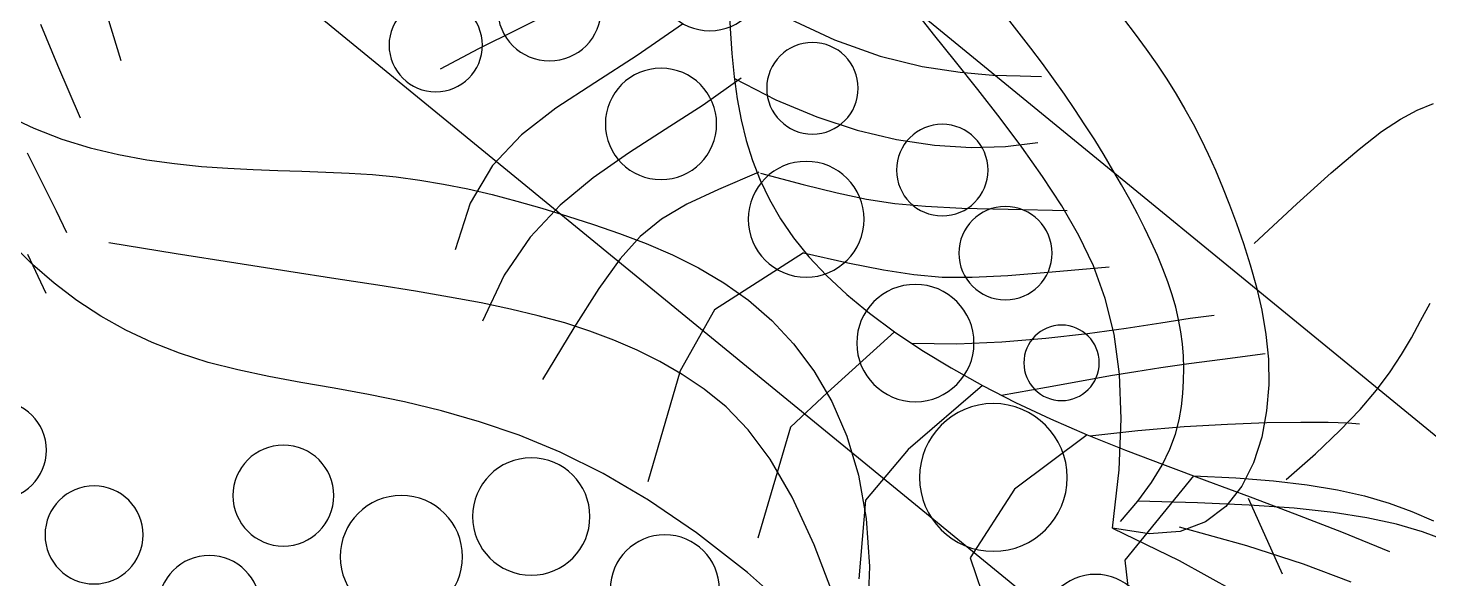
# Model space of a CAD drawing. Header units: millimetres. Extents: x -1030105 to 906887, y -616134 to 1220667.
# Drawn here: x -76207 to -75108, y 531583 to 532015 of the extents above; entities that cross this region are included whole.
import ezdxf

# ---------------------------------------------------------------- set-up
doc = ezdxf.new("R2010")
doc.units = ezdxf.units.MM
doc.header["$MEASUREMENT"] = 0
doc.linetypes.add('DASH', pattern=[0.35, 0.25, -0.1])
doc.layers.add('A-Furniture', color=143, linetype='Continuous')
doc.layers.add('A-Tree', color=98, linetype='Continuous')

# ---------------------------------------------------------------- blocks, each defined once
blk = doc.blocks.new('FUR')
at = {"layer": 'A-Furniture'}
for points in [[(-33916, 30608), (-33944.5, 30609.5), (-37418.5, 29102), (-37726.5, 27054), (-37216.5, 25233), (-37626.5, 21209), (-38739.5, 18856.5), (-41860, 14803.1), (-43043.2, 12422.3), (-43017.5, 9941.5), (-40833.5, 8087), (-38107, 9497.5), (-38274.5, 11476.5), (-38397.8, 13212.3), (-37305, 13750.5), (-34500, 13496.5), (-32540.5, 14865.5), (-32374, 19056), (-32479, 20125.5), (-32318, 21223.5), (-30829.5, 21995.5), (-30222, 22657.5), (-30469, 23962.5), (-31626.5, 24580.5), (-32324.5, 25527.5), (-32040.5, 28029), (-32099.5, 29098.5), (-33295, 30496), (-33916, 30608)], [(-29660.9, 8668.4), (-30240.5, 7440.5), (-31632.5, 6036), (-34068.5, 7621), (-33355.5, 10423), (-32253.5, 12656), (-31698.5, 16985.4)]]:
    blk.add_spline(points, degree=3, dxfattribs=at)
at = {"layer": 'A-Furniture', "color": 8, "linetype": 'DASH', "ltscale": 50}
blk.add_spline([(-36646, 29577.5), (-37284.5, 28277.5), (-36676, 26342), (-36463, 23656.5), (-37614.5, 20053), (-40425.5, 16182), (-42274, 13633.5), (-42830.5, 10964), (-42047, 9112), (-39697.5, 8972), (-38258, 10282.5), (-39334, 12606), (-37866.5, 13929), (-35698, 13970.5), (-34500.5, 13942.5), (-32416, 18555.5), (-32464, 21915.5), (-30663, 22279), (-30458.5, 23387), (-31963.5, 24634), (-33009, 26390), (-32199.5, 28680), (-33338.5, 30308), (-34838.5, 30477), (-36023, 30096.5), (-36646, 29577.5)], degree=3, dxfattribs=at)
blk.add_open_spline([(-56447, -6097), (-55194.8, -4879.4), (-50278.9, -2284.6), (-42421.5, -5454.8), (-32732.5, -11254), (-23302, -9202), (-18024, -504.5), (-16595.5, 8921.5), (-19600.3, 15918.3), (-21321.2, 18705.6), (-21789.7, 19345)], degree=3, knots=[32574.726206, 32574.726206, 32574.726206, 32574.726206, 37697.741245, 48060.131859, 55585.251958, 69452.989742, 76151.422264, 84447.837047, 94470.773244, 98031.734889, 98031.734889, 98031.734889, 98031.734889], dxfattribs=at)
at = {"layer": 'A-Furniture'}
blk.add_open_spline([(-29679.2, 8676.4), (-29722.6, 8576.2), (-29765.9, 8476.1), (-29896.7, 8178.8), (-29986.5, 7981), (-30102.3, 7747.6), (-30118.8, 7714.7), (-30169.2, 7615.8), (-30204, 7549.5), (-30251.2, 7462.5), (-30262.3, 7442.1), (-30284.9, 7401.2), (-30296.3, 7380.8), (-30331, 7319.4), (-30354.6, 7278.4), (-30427.1, 7156), (-30477.6, 7074.8), (-30599.8, 6890.7), (-30673.2, 6789.1), (-30828.1, 6598.1), (-30909.5, 6508.7), (-31058.9, 6368.3), (-31125.1, 6313.3), (-31262.2, 6215.8), (-31333, 6173.3), (-31464.4, 6110.3), (-31524.1, 6087.2), (-31602.8, 6064.1), (-31620.5, 6059.4), (-31673.2, 6046.8), (-31708.7, 6040.1), (-31816.8, 6025), (-31890.9, 6021.5), (-32041.6, 6026.8), (-32118.2, 6035.6), (-32272.6, 6064.4), (-32350.4, 6084.4), (-32506.1, 6134.8), (-32583.9, 6165), (-32781, 6254.2), (-32899.3, 6319.6), (-33127.9, 6468.6), (-33238.2, 6552.2), (-33445.8, 6733.7), (-33543.2, 6831.5), (-33720.3, 7037.3), (-33799.9, 7145.2), (-33925.8, 7349.1), (-33975.3, 7444.1), (-34028.4, 7570.8), (-34040.4, 7601.6), (-34062.3, 7663.4), (-34072.3, 7694.3), (-34099.3, 7787.3), (-34113.6, 7849.6), (-34140.9, 8008.4), (-34149.2, 8105.3), (-34150.9, 8299.9), (-34144.4, 8397.6), (-34118.6, 8593.4), (-34099.4, 8691.6), (-34050.3, 8888), (-34020.3, 8986.2), (-33933, 9236.4), (-33869.5, 9388.1), (-33729.3, 9689.6), (-33652.6, 9839.4), (-33493.8, 10135.7), (-33411.6, 10282.2), (-33249.4, 10570.9), (-33169.4, 10712.9), (-32948.8, 11108.9), (-32812.2, 11359.5), (-32559.3, 11860.6), (-32442.8, 12111.1), (-32319, 12420.9), (-32297.9, 12475.5), (-32260.9, 12575.2), (-32244.7, 12620.2), (-32213.3, 12710.6), (-32198, 12756), (-32153.7, 12892.7), (-32126.1, 12984.6), (-32048.3, 13262.3), (-32003.5, 13450.2), (-31887.6, 14015.2), (-31833.6, 14398.9), (-31755.3, 15178), (-31730.9, 15573.3), (-31698.5, 16307.8), (-31688.5, 16646.3), (-31678.5, 16984.8)], degree=3, knots=[0, 0, 0, 0, 336.83379, 336.83379, 997.889882, 997.889882, 1106.073127, 1106.073127, 1322.439616, 1322.439616, 1388.499151, 1388.499151, 1454.558686, 1454.558686, 1586.677756, 1586.677756, 1850.915896, 1850.915896, 2199.852482, 2199.852482, 2548.789068, 2548.789068, 2809.561326, 2809.561326, 3070.333583, 3070.333583, 3277.331374, 3277.331374, 3336.510565, 3336.510565, 3452.983574, 3452.983574, 3686.886496, 3686.886496, 3920.789419, 3920.789419, 4154.692341, 4154.692341, 4388.595264, 4388.595264, 4752.463229, 4752.463229, 5116.331194, 5116.331194, 5480.199159, 5480.199159, 5844.067124, 5844.067124, 6148.886915, 6148.886915, 6246.583121, 6246.583121, 6344.279326, 6344.279326, 6539.671737, 6539.671737, 6841.233714, 6841.233714, 7142.79569, 7142.79569, 7444.357667, 7444.357667, 7745.919643, 7745.919643, 8213.042111, 8213.042111, 8680.16458, 8680.16458, 9147.287048, 9147.287048, 9614.409516, 9614.409516, 10463.170966, 10463.170966, 11311.932416, 11311.932416, 11492.812225, 11492.812225, 11640.504318, 11640.504318, 11788.19641, 11788.19641, 12083.580595, 12083.580595, 12674.348965, 12674.348965, 13838.516737, 13838.516737, 15002.684509, 15002.684509, 15987.787285, 15987.787285, 15987.787285, 15987.787285], dxfattribs=at)
blk = doc.blocks.new('CAY8')
at = {"color": 0, "linetype": 'ByBlock'}
for p, q in [((-273.46, 215.87), (-261.09, 206.39)), ((-239.57, 219.24), (-237.62, 208.76)), ((-261.09, 206.39), (-245.35, 194.04)), ((-237.62, 208.76), (-236.5, 198.3)), ((-228.75, 208.83), (-219.58, 200.72)), ((-191.47, 196.95), (-196.55, 205.68)), ((-285.96, 196.35), (-268.33, 185.42)), ((-236.5, 198.3), (-236.12, 187.94)), ((-219.58, 200.72), (-211.72, 193.77)), ((-194.5, 199.65), (-183.03, 189.89)), ((-187.04, 187.97), (-191.47, 196.95)), ((-211.72, 193.77), (-205.33, 188.34)), ((-236.12, 187.94), (-236.37, 177.72)), ((-183.26, 178.74), (-187.04, 187.97)), ((-236.37, 177.72), (-237.13, 167.71)), ((-180.13, 169.26), (-183.26, 178.74)), ((-207.95, 149.37), (-205.62, 173.13)), ((-237.13, 167.71), (-238.31, 157.98)), ((-177.65, 159.53), (-180.13, 169.26)), ((-238.31, 157.98), (-239.79, 148.59)), ((-175.83, 149.55), (-177.65, 159.53)), ((-239.79, 148.59), (-241.49, 139.57)), ((-210.11, 128.31), (-207.95, 149.37)), ((-174.65, 139.32), (-175.83, 149.55)), ((-241.49, 139.57), (-243.31, 130.89)), ((-174.12, 128.84), (-174.65, 139.32)), ((-243.31, 130.89), (-245.22, 122.47)), ((-212.09, 109.65), (-210.11, 128.31)), ((-174.22, 118.11), (-174.12, 128.84)), ((-245.22, 122.47), (-247.14, 114.24)), ((-174.79, 107.07), (-174.22, 118.11)), ((-247.14, 114.24), (-249, 106.14)), ((-213.87, 93.1), (-212.09, 109.65)), ((-249, 106.14), (-250.76, 98.09)), ((-175.66, 95.68), (-174.79, 107.07)), ((-250.76, 98.09), (-252.33, 90.03)), ((-176.66, 83.89), (-175.66, 95.68)), ((-252.33, 90.03), (-253.68, 81.89)), ((-215.43, 78.34), (-213.87, 93.1)), ((-177.61, 71.66), (-176.66, 83.89)), ((-253.68, 81.89), (-254.73, 73.61)), ((-304.3, 65.52), (-294.06, 76.69)), ((-254.73, 73.61), (-255.5, 65.18)), ((-216.77, 65.09), (-215.43, 78.34)), ((-178.33, 58.92), (-177.61, 71.66)), ((-314.17, 54.29), (-304.3, 65.52)), ((-255.5, 65.18), (-256.01, 56.58)), ((-217.87, 53.03), (-216.77, 65.09)), ((-178.65, 45.63), (-178.33, 58.92)), ((-323.92, 43.18), (-314.17, 54.29)), ((-266.13, 50.3), (-251.48, 54.51)), ((-256.01, 56.58), (-256.28, 47.81)), ((-251.48, 54.51), (-234.29, 55.34)), ((-279.09, 43.29), (-266.13, 50.3)), ((-218.7, 41.88), (-217.87, 53.03)), ((-256.28, 47.81), (-256.32, 38.87)), ((-178.4, 31.74), (-178.65, 45.63)), ((-291.2, 34.05), (-279.09, 43.29)), ((-230.13, 36.54), (-212.62, 39.72)), ((-219.26, 31.36), (-218.7, 41.88)), ((-256.32, 38.87), (-256.15, 29.75)), ((-245.34, 31.13), (-230.13, 36.54)), ((-303.32, 23.16), (-291.2, 34.05)), ((-258.79, 23.89), (-245.34, 31.13)), ((-256.15, 29.75), (-255.8, 20.44)), ((-219.51, 21.36), (-219.26, 31.36)), ((-177.37, 17.18), (-178.4, 31.74)), ((-316.31, 11.2), (-303.32, 23.16)), ((-270.99, 15.2), (-258.79, 23.89)), ((-255.8, 20.44), (-255.28, 10.93)), ((-219.41, 11.78), (-219.51, 21.36)), ((-282.49, 5.48), (-270.99, 15.2)), ((-175.33, 1.76), (-177.37, 17.18)), ((-331, -1.25), (-316.31, 11.2)), ((-255.28, 10.93), (-254.58, 1.24)), ((-218.94, 2.56), (-219.41, 11.78)), ((-218.54, 8.22), (-198.28, 14.18)), ((-293.8, -4.89), (-282.49, 5.48)), ((-234.11, 3.3), (-218.54, 8.22)), ((-254.58, 1.24), (-253.58, -8.6)), ((-246.04, -1.23), (-234.11, 3.3)), ((-218.05, -6.4), (-218.94, 2.56)), ((-171.98, -14.7), (-175.33, 1.76)), ((-305.47, -15.51), (-293.8, -4.89)), ((-255.37, -6.01), (-246.04, -1.23)), ((-263.17, -11.67), (-255.37, -6.01)), ((-253.58, -8.6), (-252.12, -18.53)), ((-216.72, -15.18), (-218.05, -6.4)), ((-270.47, -18.87), (-263.17, -11.67)), ((-167.07, -32.4), (-171.98, -14.7)), ((-342.75, -14.91), (-333.74, -17.73)), ((-333.74, -17.73), (-325.47, -20.54)), ((-318.01, -25.97), (-305.47, -15.51)), ((-278.32, -28.22), (-270.47, -18.87)), ((-252.12, -18.53), (-250.07, -28.48)), ((-214.9, -23.87), (-216.72, -15.18)), ((-325.47, -20.54), (-317.81, -23.41)), ((-317.81, -23.41), (-310.65, -26.43)), ((-317.24, -23.7), (-313.76, -39.62)), ((-212.57, -32.55), (-214.9, -23.87)), ((-310.65, -26.43), (-303.88, -29.67)), ((-287.77, -40.39), (-278.32, -28.22)), ((-250.07, -28.48), (-247.27, -38.42)), ((-303.88, -29.67), (-297.38, -33.21)), ((-297.38, -33.21), (-291.15, -37.13)), ((-237.25, -37.75), (-213.6, -31.58)), ((-213.6, -31.58), (-173.19, -30.53)), ((-209.59, -41.32), (-212.57, -32.55)), ((-160.31, -51.56), (-167.07, -32.4)), ((-342.69, -35.37), (-339.24, -54.03)), ((-291.15, -37.13), (-285.17, -41.49)), ((-264.54, -62.65), (-237.25, -37.75)), ((-247.27, -38.42), (-243.56, -48.27)), ((-313.76, -39.62), (-311.65, -55.04)), ((-287.59, -40.95), (-287.61, -56.38)), ((-285.17, -41.49), (-279.44, -46.37)), ((-205.51, -50.35), (-209.59, -41.32)), ((-279.44, -46.37), (-273.96, -51.85)), ((-243.56, -48.27), (-238.81, -57.98)), ((-273.96, -51.85), (-268.71, -57.98)), ((-199.75, -59.8), (-205.51, -50.35)), ((-151.43, -72.35), (-160.31, -51.56)), ((-339.24, -54.03), (-337.9, -70.98)), ((-311.65, -55.04), (-310.82, -69.86)), ((-287.61, -56.38), (-287.81, -68.71)), ((-268.71, -57.98), (-263.7, -64.84)), ((-238.81, -57.98), (-232.85, -67.5)), ((-264.54, -62.65), (-265.19, -78.6)), ((-191.76, -69.85), (-199.75, -59.8)), ((-263.7, -64.84), (-258.92, -72.51)), ((-232.85, -67.5), (-225.55, -76.75)), ((-337.9, -70.98), (-338.18, -86.14)), ((-310.82, -69.86), (-311.18, -84)), ((-287.81, -68.71), (-288.35, -79.21)), ((-258.92, -72.51), (-254.38, -81.03)), ((-204.38, -73.89), (-163.97, -72.84)), ((-180.97, -80.69), (-191.76, -69.85)), ((-140.15, -94.99), (-151.43, -72.35)), ((-350.12, -87.07), (-357.19, -77.67)), ((-225.55, -76.75), (-216.77, -85.57)), ((-219.43, -83.31), (-204.38, -73.89)), ((-288.35, -79.21), (-289.43, -89.12)), ((-265.19, -78.6), (-265.94, -91.29)), ((-254.38, -81.03), (-250.07, -90.37)), ((-246.03, -100.5), (-219.43, -83.31)), ((-166.83, -92.49), (-180.97, -80.69)), ((-342.85, -96.9), (-350.12, -87.07)), ((-338.18, -86.14), (-339.58, -99.44)), ((-311.18, -84), (-312.65, -97.37)), ((-216.77, -85.57), (-206.4, -93.79)), ((-289.43, -89.12), (-291.21, -99.71)), ((-265.94, -91.29), (-267.04, -101.92)), ((-250.07, -90.37), (-246.03, -100.5)), ((-148.76, -105.42), (-166.83, -92.49)), ((-335.38, -106.97), (-342.85, -96.9)), ((-312.65, -97.37), (-315.14, -109.88)), ((-206.4, -93.79), (-194.3, -101.23)), ((-339.58, -99.44), (-341.6, -110.78)), ((-291.21, -99.71), (-293.87, -112.23)), ((-267.04, -101.92), (-268.77, -111.73)), ((-246.03, -100.5), (-242.28, -111.35)), ((-194.3, -101.23), (-180.35, -107.72)), ((-327.71, -117.08), (-335.38, -106.97)), ((-243.67, -107.32), (-247.54, -122.68)), ((-207.41, -115.66), (-186.46, -105.83)), ((-186.46, -105.83), (-159.25, -110.58)), ((-180.35, -107.72), (-164.44, -113.07)), ((-358.13, -115.96), (-362.15, -110.64)), ((-341.6, -110.78), (-343.74, -120.09)), ((-315.14, -109.88), (-318.57, -121.46)), ((-293.87, -112.23), (-297.59, -127.93)), ((-268.77, -111.73), (-271.38, -121.94)), ((-242.28, -111.35), (-238.83, -122.88)), ((-354.06, -121.26), (-358.13, -115.96)), ((-319.86, -127.05), (-327.71, -117.08)), ((-235.71, -135.05), (-207.41, -115.66)), ((-164.44, -113.07), (-146.44, -117.11)), ((-349.95, -126.5), (-354.06, -121.26)), ((-343.74, -120.09), (-345.5, -127.3)), ((-318.57, -121.46), (-322.84, -132.02)), ((-271.38, -121.94), (-275.16, -133.79)), ((-345.78, -131.64), (-349.95, -126.5)), ((-311.81, -136.68), (-319.86, -127.05)), ((-247.54, -122.68), (-252.21, -137.74)), ((-238.83, -122.88), (-235.71, -135.05)), ((-341.57, -136.67), (-345.78, -131.64)), ((-297.59, -127.93), (-302.53, -148.07)), ((-337.32, -141.58), (-341.57, -136.67)), ((-303.58, -145.78), (-311.81, -136.68)), ((-275.16, -133.79), (-280.35, -148.49)), ((-235.71, -135.05), (-232.94, -147.8)), ((-333.06, -146.37), (-337.32, -141.58)), ((-252.21, -137.74), (-257.39, -152.24)), ((-328.79, -151.02), (-333.06, -146.37)), ((-295.1, -154.2), (-303.58, -145.78)), ((-234.12, -142.37), (-240.93, -156.82)), ((-203.62, -155.2), (-176.32, -146.33)), ((-176.32, -146.33), (-155.08, -160.58)), ((-372.31, -149.92), (-368.22, -155.19)), ((-324.52, -155.54), (-328.79, -151.02)), ((-280.35, -148.49), (-287.24, -167.27)), ((-232.94, -147.8), (-230.53, -161.1)), ((-368.22, -155.19), (-364.09, -160.31)), ((-320.27, -159.91), (-324.52, -155.54)), ((-286.07, -161.88), (-295.1, -154.2)), ((-257.39, -152.24), (-262.76, -165.9)), ((-240.93, -156.82), (-246.25, -168.19)), ((-228.49, -174.89), (-203.62, -155.2)), ((-364.09, -160.31), (-359.93, -165.25)), ((-316.04, -164.13), (-320.27, -159.91)), ((-230.53, -161.1), (-228.49, -174.89)), ((-359.93, -165.25), (-355.75, -169.98)), ((-311.84, -168.19), (-316.04, -164.13)), ((-276.1, -168.81), (-286.07, -161.88)), ((-262.76, -165.9), (-268.04, -178.49)), ((-355.75, -169.98), (-351.55, -174.5)), ((-307.68, -172.08), (-311.84, -168.19)), ((-264.82, -174.98), (-276.1, -168.81)), ((-246.25, -168.19), (-250.54, -177.48)), ((-351.55, -174.5), (-347.33, -178.79)), ((-303.55, -175.78), (-307.68, -172.08)), ((-299.46, -179.29), (-303.55, -175.78)), ((-251.87, -180.39), (-264.82, -174.98)), ((-228.36, -175.91), (-234.48, -191.7)), ((-228.49, -174.89), (-226.72, -189.2)), ((-347.33, -178.79), (-343.05, -182.89)), ((-295.4, -182.59), (-299.46, -179.29)), ((-268.04, -178.49), (-272.92, -189.72)), ((-250.54, -177.48), (-254.24, -185.69)), ((-236.87, -185), (-251.87, -180.39)), ((-343.05, -182.89), (-338.67, -186.86)), ((-291.38, -185.66), (-295.4, -182.59)), ((-287.39, -188.5), (-291.38, -185.66)), ((-254.24, -185.69), (-257.78, -193.83)), ((-219.44, -188.82), (-236.87, -185)), ((-338.67, -186.86), (-334.12, -190.74)), ((-334.12, -190.74), (-329.35, -194.59)), ((-283.44, -191.09), (-287.39, -188.5)), ((-279.52, -193.41), (-283.44, -191.09)), ((-272.92, -189.72), (-277.1, -199.34)), ((-226.72, -189.2), (-225.14, -204.06)), ((-199.22, -191.82), (-219.44, -188.82)), ((-329.35, -194.59), (-324.32, -198.45)), ((-275.61, -195.49), (-279.52, -193.41)), ((-271.69, -197.34), (-275.61, -195.49)), ((-257.78, -193.83), (-261.61, -202.9)), ((-234.48, -191.7), (-239.93, -207.02)), ((-202.14, -193.89), (-210.53, -197.95)), ((-200.5, -204.77), (-199.22, -191.82)), ((-199.22, -191.82), (-194.2, -217.26)), ((-324.32, -198.45), (-318.97, -202.38)), ((-277.1, -199.34), (-280.29, -207.09)), ((-267.73, -198.96), (-271.69, -197.34)), ((-263.71, -200.38), (-267.73, -198.96)), ((-259.6, -201.6), (-263.71, -200.38)), ((-218.08, -200.92), (-224.87, -202.94)), ((-224.12, -214.49), (-189.42, -198.92)), ((-210.53, -197.95), (-218.08, -200.92)), ((-215.39, -218.27), (-210.53, -197.95)), ((-189.42, -198.92), (-159.99, -210.5)), ((-318.97, -202.38), (-313.25, -206.43)), ((-261.61, -202.9), (-266.18, -213.89)), ((-255.38, -202.65), (-259.6, -201.6)), ((-251.03, -203.54), (-255.38, -202.65)), ((-246.51, -204.25), (-251.03, -203.54)), ((-241.73, -204.68), (-246.51, -204.25)), ((-236.6, -204.69), (-241.73, -204.68)), ((-231.01, -204.16), (-236.6, -204.69)), ((-224.87, -202.94), (-231.01, -204.16)), ((-225.14, -204.06), (-223.62, -219.5)), ((-204.11, -214.98), (-200.5, -204.77)), ((-313.25, -206.43), (-307.12, -210.62)), ((-307.12, -210.62), (-300.56, -214.84)), ((-239.93, -207.02), (-244.69, -221.44)), ((-308.13, -214.23), (-325.34, -225.1)), ((-300.56, -214.84), (-293.6, -218.96)), ((-266.18, -213.89), (-271.93, -227.82)), ((-224.12, -214.49), (-227.24, -229.03)), ((-209.63, -222.71), (-204.11, -214.98)), ((-205.62, -214.23), (-205.26, -238.68)), ((-293.6, -218.96), (-286.22, -222.86)), ((-223.62, -219.5), (-222.08, -235.55)), ((-219.26, -236.02), (-215.39, -218.27)), ((-194.2, -217.26), (-188.78, -238.71)), ((-325.34, -225.1), (-338.91, -233.97)), ((-286.22, -222.86), (-278.42, -226.38)), ((-244.69, -221.44), (-248.7, -234.57)), ((-216.7, -228.23), (-209.63, -222.71)), ((-278.42, -226.38), (-270.22, -229.41)), ((-270.22, -229.41), (-261.62, -231.81)), ((-227.24, -229.03), (-229.61, -242.08)), ((-224.92, -231.8), (-216.7, -228.23)), ((-338.91, -233.97), (-349.38, -241.24)), ((-261.62, -231.81), (-252.61, -233.43)), ((-252.61, -233.43), (-243.26, -234.14)), ((-248.7, -234.57), (-251.92, -246)), ((-243.26, -234.14), (-233.9, -233.68)), ((-233.9, -233.68), (-224.92, -231.8)), ((-221.46, -235), (-198.9, -253.35)), ((-222.2, -251.51), (-219.26, -236.02)), ((-222.08, -235.55), (-220.39, -252.23)), ((-205.26, -238.68), (-204.18, -259.53)), ((-349.38, -241.24), (-357.32, -247.31)), ((-229.61, -242.08), (-231.29, -253.82)), ((-357.32, -247.31), (-363.28, -252.57)), ((-251.92, -246), (-254.33, -255.32)), ((-231.25, -246.24), (-242.55, -253.85)), ((-363.28, -252.57), (-367.82, -257.44)), ((-242.55, -253.85), (-252.55, -260.01)), ((-231.29, -253.82), (-232.29, -264.45)), ((-224.26, -265.05), (-222.2, -251.51)), ((-220.39, -252.23), (-218.46, -269.58)), ((-367.82, -257.44), (-371.5, -262.31)), ((-254.33, -255.32), (-255.88, -262.12)), ((-204.18, -259.53), (-202.43, -277.21)), ((-252.55, -260.01), (-261.46, -264.91)), ((-255.88, -262.12), (-256.53, -265.99)), ((-232.29, -264.45), (-232.67, -274.17)), ((-269.49, -268.75), (-276.85, -271.73)), ((-261.46, -264.91), (-269.49, -268.75)), ((-225.5, -276.93), (-224.26, -265.05)), ((-283.73, -274.04), (-290.36, -275.88)), ((-276.85, -271.73), (-283.73, -274.04)), ((-232.67, -274.17), (-232.45, -283.15)), ((-218.46, -269.58), (-216.18, -287.63)), ((-296.92, -277.45), (-303.69, -279.08)), ((-290.36, -275.88), (-296.92, -277.45)), ((-225.97, -287.46), (-225.5, -276.93)), ((-232.45, -283.15), (-231.68, -291.6)), ((-225.74, -296.96), (-225.97, -287.46)), ((-231.68, -291.6), (-230.39, -299.7)), ((-224.84, -305.73), (-225.74, -296.96))]:
    blk.add_line(p, q, dxfattribs=at)
for centre, radius in [((-125.54, 192.34), 17.25), ((-105.58, 151.95), 17.15), ((-91.71, 106.57), 17.83), ((-135.85, 91.45), 17.65), ((-301.73, 80.29), 16.32), ((-125.76, 46.07), 21.4), ((-324.15, 45.08), 18.12), ((-150.98, 5.74), 20.52), ((-295.32, -2.94), 19.47), ((-349.78, -6.14), 19.21), ((-138.37, -45.94), 19.07), ((-320.95, -50.96), 16.01), ((-276.1, -60.56), 20.25), ((-304.93, -102.18), 16.01), ((-244.07, -108.58), 20.51), ((-282.51, -130.99), 16.32), ((-205.62, -147), 25.83), ((-250.47, -159.8), 13.2), ((-163.98, -195.02), 18.67)]:
    blk.add_circle(centre, radius, dxfattribs=at)
blk = doc.blocks.new('CÂY')
at = {"layer": 'A-Tree', "color": 8, "ltscale": 10, "xscale": -2.242546808719635, "yscale": 2.242546808719636, "zscale": 2.242546808719635, "rotation": 75.15063776577564}
blk.add_blockref('CAY8', (13307.3, 22190), dxfattribs=at)
blk = doc.blocks.new('BỐ TRÍ LAY OUT')
at = {"layer": 'A-Furniture', "color": 3}
for name, p in [('CÂY', (4286.8, 4469.3)), ('FUR', (48783.7, 18654.7))]:
    blk.add_blockref(name, p, dxfattribs=at)
blk = doc.blocks.new('BẬC THANG')
at = {"color": 0}
for p, q in [((-898.5, -6115.5), (649.5, -7382)), ((-1088.4, -6347.7), (459.5, -7614.2))]:
    blk.add_line(p, q, dxfattribs=at)
blk = doc.blocks.new('KIẾN TRÚC')
h = blk.add_hatch(color=9)
h.dxf.hatch_style = 1
edge = h.paths.add_edge_path(flags=16)
edge.add_line((62282, 27412), (55232.8, 27412))
edge.add_arc((32545.5, 30716.7), 22926.7, 284.53695, 351.71258, ccw=False)
edge.add_line((38300.2, 8523.9), (13217.5, 8523.9))
edge.add_arc((23753.1, 24110.8), 18813.6, 227.76772, 235.9443, ccw=False)
edge.add_arc((7788.8, 12733.4), 4187, 236.059, 322.4361, ccw=False)
edge.add_arc((13873.6, 18503.3), 12505.3, 190.83274, 227.66057, ccw=False)
edge.add_arc((25477.5, 20792.2), 24332.7, 180.68322, 190.99113, ccw=False)
edge.add_arc((3282.9, 20557.2), 2137.1, 101.0808, 181.4794, ccw=False)
edge.add_line((2872.2, 22654.5), (4986.1, 23013.1))
edge.add_arc((28039.7, 24288.4), 23088.9, 153.20143, 183.1663, ccw=False)
edge.add_arc((10232.3, 40544.6), 6483.1, 182.84011, 244.39627, ccw=False)
edge.add_arc((-6425, 39970.9), 10185.3, 1.42081, 26.70696)
edge.add_arc((10590.6, 49414.3), 9292.7, 144.71332, 211.57549, ccw=False)
edge.add_arc((-12326.2, 64090.2), 17935.6, 328.73754, 356.18995)
edge.add_arc((16735.3, 62308.6), 11181, 84.12439, 176.97619, ccw=False)
edge.add_arc((20709, 99752.5), 26473.2, 263.86537, 288.48696)
edge.add_arc((35667.4, 54479.7), 21207.1, 73.35107, 108.03024, ccw=False)
edge.add_arc((44765.5, 84516.2), 10177.4, 252.72587, 285.71301)
edge.add_arc((49659, 68416), 6655.6, 49.49954, 108.73112, ccw=False)
edge.add_arc((48035, 66009.8), 9545.5, -2.32883, 51.46764, ccw=False)
edge.add_line((57572.7, 65622), (49483.5, 65623.9))
edge.add_line((49483.5, 65623.9), (62282, 65623.9))
edge.add_line((62282, 65623.9), (62282, 27412))
h.paths.add_polyline_path([(0, 77895.5), (64428.5, 77895.5), (64428.5, -0.6), (-1.8, 0.6)])
at = {"color": 3}
blk.add_blockref('BẬC THANG', (31446.2, 42857.6), dxfattribs=at)

msp = doc.modelspace()

# ---------------------------------------------------------------- block references
at = {"color": 3}
for name, p in [('KIẾN TRÚC', (-106778.5, 495876.5)), ('BỐ TRÍ LAY OUT', (-93480.293, 504642.113))]:
    msp.add_blockref(name, p, dxfattribs=at)

doc.saveas('drawing.dxf')
